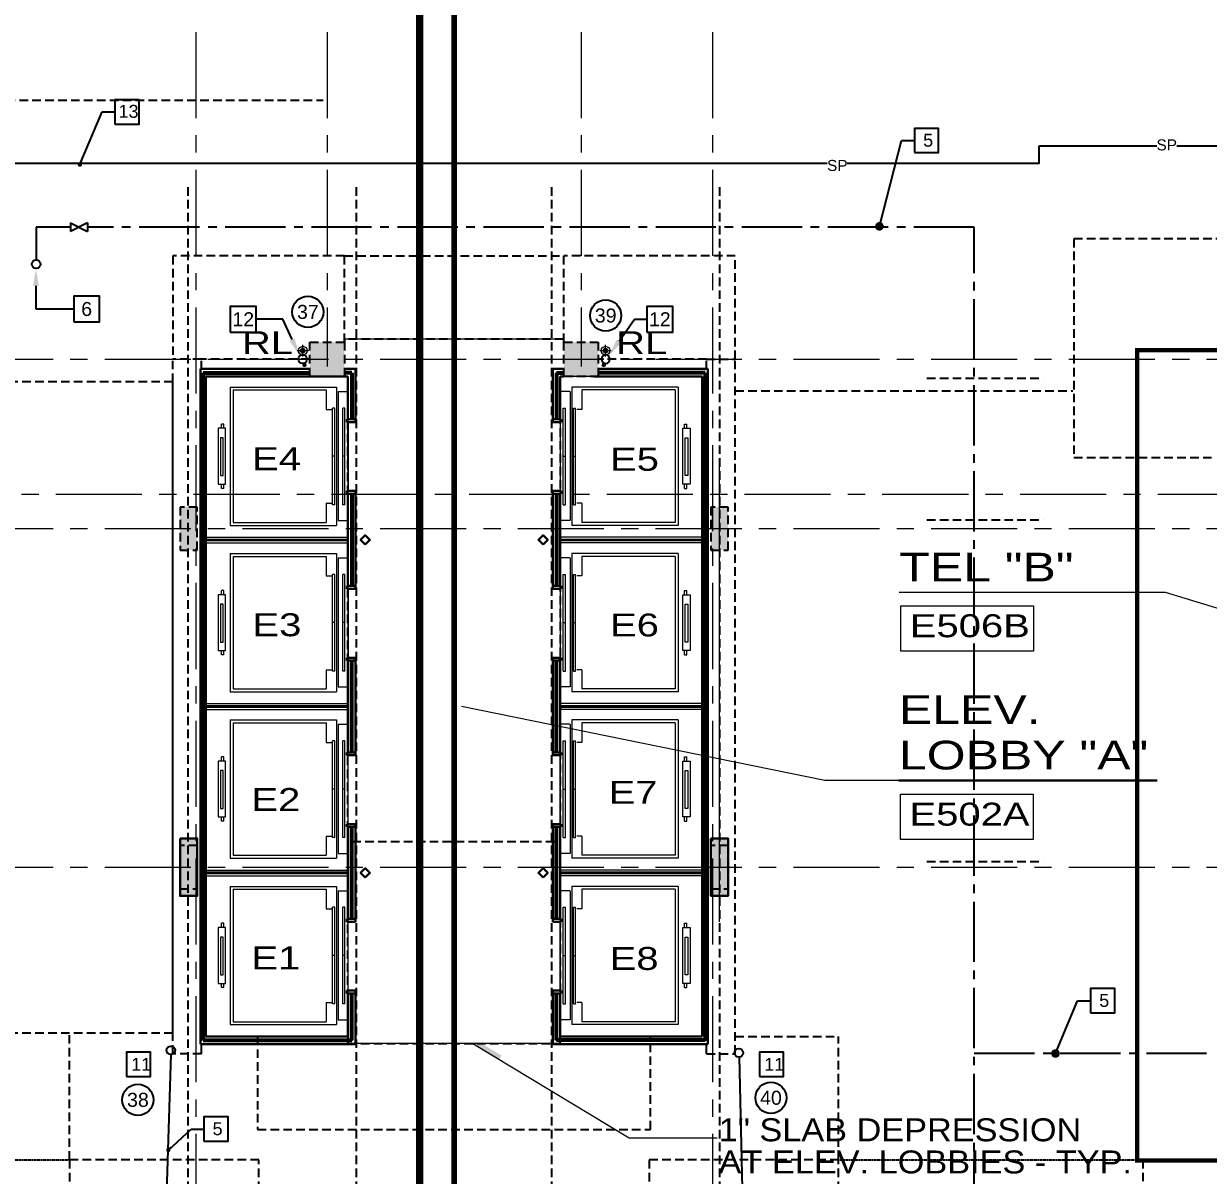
# Model space of a CAD drawing. Header units: inches. Extents: x -26500 to -19632, y -3347 to 2257.
# Drawn here: x -22981 to -22155, y 452 to 1255 of the extents above; entities that cross this region are included whole.
import ezdxf
from ezdxf import colors
from ezdxf.entities.mleader import LeaderData, LeaderLine
from ezdxf.enums import TextEntityAlignment as Align
from ezdxf.math import Vec2, Vec3

# ---------------------------------------------------------------- set-up
doc = ezdxf.new("R2010")
doc.units = ezdxf.units.IN
doc.header["$LTSCALE"] = 48
doc.header["$MEASUREMENT"] = 0
for name, pattern in [('A105$0$CENTER', [2, 1.25, -0.25, 0.25, -0.25]), ('DASHED2', [0.375, 0.25, -0.125]), ('DCW2', [1.25, 0.875, -0.125, 0.125, -0.125]), ('Matchline$0$DASHED', [0.75, 0.5, -0.25]), ('NB - 9th floor_plan$0$DOT2', [0.125, 0, -0.125]), ('NB - 9th floor_plan$0$HIDDEN2', [0.1875, 0.125, -0.0625]), ('NB - 9th floor_plan$0$PHANTOM2', [1.25, 0.625, -0.125, 0.125, -0.125, 0.125, -0.125])]:
    doc.linetypes.add(name, pattern=pattern)
for name, color, linetype in [('A-Detl-Iden', 5, 'Continuous'), ('A105$0$A-ANNO-IDEN', 8, 'Continuous'), ('A105$0$A-ANNO-NOTE', 8, 'Continuous'), ('A105$0$A-ANNO-PATT- 4-12', 8, 'Continuous'), ('A105$0$A-ANNO-PATT-1-12', 8, 'Continuous'), ('A105$0$A-ANNO-PATT-4-8', 8, 'Continuous'), ('A105$0$A-ANNO-TEXT', 8, 'Continuous'), ('A105$0$A-COLS FLR 4-12', 8, 'Continuous'), ('A105$0$A-COLS-COL4-8', 8, 'Continuous'), ('A105$0$A-DOOR-FRAM', 8, 'Continuous'), ('A105$0$A-ELEV-DDBT', 8, 'Continuous'), ('A105$0$A-FLOR-EVTR', 8, 'Continuous'), ('A105$0$A-FLOR-OPENING', 8, 'Continuous'), ('A105$0$A-FLOR-SLAB', 8, 'Continuous'), ('A105$0$A-FLOR-SLEEVE', 8, 'Continuous'), ('A105$0$A-GRID-GRDP0-15', 8, 'Continuous'), ('A105$0$A-ROOF-LEAD-3-12', 8, 'Continuous'), ('A105$0$A-SLAB-DEPRESSION', 8, 'Continuous'), ('A105$0$A-WALL-FULL-INTR', 8, 'Continuous'), ('A105$0$bc105-11 - A-WALL-FIRE', 8, 'Continuous'), ('A105$0$E-RISER-SLEEVE', 8, 'Continuous'), ('A105$0$Level 19', 8, 'Continuous'), ('A105$0$S-BEAM-ELEV', 8, 'Continuous'), ('ANNTEXT', 6, 'Continuous'), ('ETEXT', 6, 'Continuous'), ('F-Sprn-Pipe', 133, 'Continuous'), ('Matchline$0$Match Line', 5, 'Matchline$0$DASHED'), ('NB - 9th floor_plan$0$stcbeams', 1, 'NB - 9th floor_plan$0$HIDDEN2'), ('NB - 9th floor_plan$0$STCCOLS1', 1, 'NB - 9th floor_plan$0$HIDDEN2'), ('NB - 9th floor_plan$0$STCCOLS2', 1, 'NB - 9th floor_plan$0$HIDDEN2'), ('NB - 9th floor_plan$0$STDROPS', 1, 'NB - 9th floor_plan$0$HIDDEN2'), ('NB - 9th floor_plan$0$STMATCHLINE', 1, 'NB - 9th floor_plan$0$HIDDEN2'), ('NB - 9th floor_plan$0$STREINFB', 1, 'NB - 9th floor_plan$0$HIDDEN2'), ('NB - 9th floor_plan$0$STSBEAMS1', 1, 'NB - 9th floor_plan$0$HIDDEN2'), ('NB - 9th floor_plan$0$STSLABEDGE', 1, 'NB - 9th floor_plan$0$HIDDEN2'), ('NB - 9th floor_plan$0$stslabfold', 1, 'NB - 9th floor_plan$0$HIDDEN2'), ('P-Anno', 6, 'Continuous'), ('P-Anno-Symb @ 96', 6, 'Continuous'), ('P-Anno-Text', 6, 'Continuous'), ('P-Domw-Cpip', 132, 'DCW2'), ('P-Pipe-Ftng @ 96', 134, 'Continuous'), ('P-Strm-Pipe', 13, 'RAINL'), ('P-Text', 6, 'Continuous'), ('XREF', 7, 'Continuous')]:
    doc.layers.add(name, color=color, linetype=linetype)
doc.styles.add('A105$0$Arial', font='arial.ttf', dxfattribs={"height": 0.076839})
doc.styles.add('A105$0$style-Arial', font='arial.ttf')
doc.styles.add('ANNTEXT', font='romans.shx')
doc.styles.add('M08', font='arial.ttf', dxfattribs={"height": 7.68})
doc.styles.add('MAMEP ANNO', font='arial.ttf', dxfattribs={"height": 0.078125})
doc.styles.add('P-00-JAR', font='arial.ttf')
doc.styles.add('Simplex', font='simplex.shx')
doc.styles.get("Standard").update_dxf_attribs({"font": 'simplex.shx'})
doc.linetypes.add('RAINL', pattern='A,4,-0.25,["RL",Simplex,S=0.1,R=0,X=-0.1,Y=-0.05],-0.25,0.25', length=4.75)
doc.dimstyles.new('STANDARD$7', dxfattribs={"dimtxt": 0.18, "dimasz": 0.125, "dimexe": 0.18, "dimexo": 0.06, "dimgap": 0.09, "dimtad": 0, "dimtih": 1, "dimtoh": 1, "dimdec": 4, "dimzin": 0, "dimdsep": 46, "dimtxsty": 'Standard', "dimcen": 0.09, "dimadec": 0, "dimazin": 0, "dimtfac": 1, "dimtdec": 4, "dimtofl": 0, "dimtmove": 0, "dimatfit": 3, "dimfxl": 1, "dimtolj": 1, "dimtzin": 0, "dimarcsym": 0})

# ---------------------------------------------------------------- blocks, each defined once
blk = doc.blocks.new('Matchline')
at = {"layer": 'Matchline$0$Match Line', "color": 5, "lineweight": 0, "transparency": 33554687, "const_width": 4}
blk.add_lwpolyline([(-22681.02, 2080.37), (-22681.02, -161.85)], dxfattribs=at)
blk = doc.blocks.new('NB - 9th floor_plan')
at = {"layer": 'NB - 9th floor_plan$0$stcbeams', "transparency": 33554687}
for p, q in [((-22877.02, 537.17), (-22877.02, 1021.16)), ((-22857.02, 1021.16), (-22877.02, 1021.16)), ((-22857.02, 537.17), (-22857.02, 1021.16)), ((-22781.52, 1021.16, 0), (-22857.02, 1021.16, 0)), ((-22505.03, 1021.16, 0), (-22580.52, 1021.16, 0)), ((-22505.03, 537.16, 0), (-22505.03, 1021.16, 0)), ((-22505.02, 1021.16), (-22485.03, 1021.16)), ((-22485.03, 537.16, 0), (-22485.03, 1021.16, 0)), ((-22857.02, 537.17), (-22877.02, 537.17)), ((-22505.02, 537.16), (-22485.03, 537.16))]:
    blk.add_line(p, q, dxfattribs=at)
at = {"layer": 'NB - 9th floor_plan$0$STCCOLS1', "transparency": 33554687, "elevation": 0}
for points in [[(-22781.52, 1033.16), (-22757.52, 1033.16), (-22757.52, 1009.16), (-22781.52, 1009.16)], [(-22604.52, 1033.16), (-22580.52, 1033.16), (-22580.52, 1009.16), (-22604.52, 1009.16)]]:
    blk.add_lwpolyline(points, close=True, dxfattribs=at)
at = {"layer": 'NB - 9th floor_plan$0$STCCOLS1', "transparency": 33554687}
for points in [[(-22872.02, 888.16), (-22860.02, 888.16), (-22860.02, 918.16), (-22872.02, 918.16)], [(-22502.02, 888.16), (-22490.02, 888.16), (-22490.02, 918.16), (-22502.02, 918.16)], [(-22872.02, 652.15), (-22860.02, 652.15), (-22860.02, 682.15), (-22872.02, 682.15)], [(-22502.02, 652.15), (-22490.02, 652.15), (-22490.02, 682.15), (-22502.02, 682.15)]]:
    blk.add_lwpolyline(points, close=True, dxfattribs=at)
at = {"layer": 'NB - 9th floor_plan$0$STCCOLS2', "transparency": 33554687}
for points in [[(-22872.02, 647.15), (-22860.02, 647.15), (-22860.02, 687.15), (-22872.02, 687.15)], [(-22502.02, 647.15), (-22490.02, 647.15), (-22490.02, 687.15), (-22502.02, 687.15)]]:
    blk.add_lwpolyline(points, close=True, dxfattribs=at)
at = {"layer": 'NB - 9th floor_plan$0$STDROPS', "transparency": 33554687}
for p, q in [((-22757.53, 1033.15), (-22757.53, 1093.15)), ((-22757.53, 1093.15), (-22604.52, 1093.15)), ((-22604.52, 1033.15), (-22604.52, 1093.15)), ((-22485.03, 999.21), (-22249.77, 999.21)), ((-22949.02, 463.16, 0), (-22949.02, 551.77, 0)), ((-22485.03, 549.16), (-22413.02, 549.16)), ((-22413.02, 463.16), (-22413.02, 549.16))]:
    blk.add_line(p, q, dxfattribs=at)
at = {"layer": 'NB - 9th floor_plan$0$STDROPS', "linetype": 'NB - 9th floor_plan$0$DOT2', "ltscale": 0.2, "transparency": 33554687}
for p, q in [((-23161.02, 463.16), (-22949.02, 463.16, 0)), ((-22413.02, 463.21), (-22201.02, 463.21))]:
    blk.add_line(p, q, dxfattribs=at)
at = {"layer": 'NB - 9th floor_plan$0$STDROPS', "transparency": 33554687, "elevation": 0}
blk.add_lwpolyline([(-21964.01, 967.22), (-21964.01, 1105.15), (-22249.02, 1105.15), (-22249.02, 952.77), (-22151.02, 952.77)], dxfattribs=at)
at = {"layer": 'NB - 9th floor_plan$0$STDROPS', "transparency": 33554687}
for points in [[(-22757.53, 1093.15), (-22877.02, 1093.15), (-22877.02, 1021.16)], [(-22485.03, 1021.16), (-22485.03, 1093.15), (-22604.52, 1093.15)], [(-22151.01, 463.21), (-22201.02, 463.21), (-22201.02, 271.21), (-21964.64, 271.21), (-21964.64, 463.21), (-22131.02, 463.21)]]:
    blk.add_lwpolyline(points, dxfattribs=at)
at = {"layer": 'NB - 9th floor_plan$0$STDROPS', "transparency": 33554687, "elevation": 0}
for points in [[(-22949.02, 271.16), (-22817.02, 271.16), (-22817.02, 463.16), (-22949.02, 463.16)], [(-22545.02, 271.16), (-22413.02, 271.16), (-22413.02, 463.16), (-22545.02, 463.16)]]:
    blk.add_lwpolyline(points, close=True, dxfattribs=at)
at = {"layer": 'NB - 9th floor_plan$0$STMATCHLINE', "linetype": 'NB - 9th floor_plan$0$PHANTOM2', "transparency": 33554687, "const_width": 5}
blk.add_lwpolyline([(-22705.02, -462.86), (-22705.02, 1870.29)], dxfattribs=at)
at = {"layer": 'NB - 9th floor_plan$0$STREINFB', "transparency": 33554687}
for p, q in [((-22351.52, 1008.03), (-22270.47, 1008.03)), ((-22351.52, 909.23), (-22270.47, 909.23)), ((-22351.52, 671.16), (-22270.47, 671.16))]:
    blk.add_line(p, q, dxfattribs=at)
at = {"layer": 'NB - 9th floor_plan$0$STREINFB', "transparency": 33554687, "elevation": 0}
blk.add_lwpolyline([(-23029.02, 1201.71), (-22772.3, 1201.71)], dxfattribs=at)
at = {"layer": 'NB - 9th floor_plan$0$STREINFB', "transparency": 33554687}
for points in [[(-22866.3, 352.16), (-22866.3, 1141.09)], [(-22749.11, 352.16), (-22749.11, 1141.09)], [(-22612.94, 352.16), (-22612.94, 1141.09)], [(-22495.74, 352.16), (-22495.74, 1141.09)], [(-22752.04, 685.11), (-22610.03, 685.11)]]:
    blk.add_lwpolyline(points, dxfattribs=at)
at = {"layer": 'NB - 9th floor_plan$0$STSBEAMS1', "linetype": 'Continuous', "ltscale": 0.4, "transparency": 33554687, "const_width": 2, "elevation": 0}
for points in [[(-22854.03, 895.16), (-22755.03, 895.16)], [(-22607.02, 895.17), (-22508.03, 895.16)], [(-22854.03, 779.16), (-22755.03, 779.15)], [(-22607.02, 779.16), (-22508.03, 779.16)], [(-22854.03, 663.15), (-22755.03, 663.15)], [(-22607.02, 663.16), (-22508.03, 663.15)]]:
    blk.add_lwpolyline(points, dxfattribs=at)
at = {"layer": 'NB - 9th floor_plan$0$STSLABEDGE', "transparency": 33554687}
for points in [[(-22604.52, 1033.16), (-22604.52, 1035.15), (-22757.52, 1035.15), (-22757.52, 1033.16)], [(-22755.03, 549.16), (-22755.03, 544.29), (-22607.02, 544.29), (-22607.02, 549.16)]]:
    blk.add_lwpolyline(points, dxfattribs=at)
at = {"layer": 'NB - 9th floor_plan$0$STSLABEDGE', "transparency": 33554687, "elevation": 0}
blk.add_lwpolyline([(-22755.03, 1009.16), (-22854.03, 1009.16), (-22854.03, 549.16), (-22755.04, 549.16)], close=True, dxfattribs=at)
at = {"layer": 'NB - 9th floor_plan$0$STSLABEDGE', "transparency": 33554687}
for points in [[(-22508.03, 1009.16), (-22607.02, 1009.16), (-22607.02, 549.16), (-22508.03, 549.16)], [(-22877.02, 1005.38), (-23207.02, 1005.38), (-23207.02, 551.77), (-22877.02, 551.77)]]:
    blk.add_lwpolyline(points, close=True, dxfattribs=at)
at = {"layer": 'NB - 9th floor_plan$0$stslabfold', "linetype": 'NB - 9th floor_plan$0$HIDDEN2', "transparency": 33554687}
blk.add_lwpolyline([(-22818.04, 549.16), (-22818.04, 484.29), (-22544.03, 484.29), (-22544.03, 549.16)], dxfattribs=at)
blk = doc.blocks.new('VAL-PLBG-PipeUp-Anno')
at = {"color": 0, "linetype": 'ByBlock'}
blk.add_circle((-0.031, 0), 0.0312, dxfattribs=at)
blk = doc.blocks.new('VAL-PLBG-ShutOff-Anno')
at = {"color": 0, "linetype": 'ByBlock'}
for p, q in [((0, 0.03125), (0, -0.03125)), ((0, 0.03125), (0.125, -0.03125)), ((0.125, 0.03125), (0, -0.03125)), ((0.125, 0.03125), (0.125, -0.03125))]:
    blk.add_line(p, q, dxfattribs=at)
blk = doc.blocks.new('ZA_SQR')
blk.add_lwpolyline([(-0.703125, -0.703125), (0.703125, -0.703125), (0.703125, 0.703125), (-0.703125, 0.703125)], close=True)
at = {"layer": 'ANNTEXT', "style": 'ANNTEXT'}
blk.add_attdef('SQRID', text='', height=0.75, dxfattribs=at).set_placement((0, 0), align=Align.MIDDLE)
at = {"layer": 'ANNTEXT', "style": 'ANNTEXT', "flags": 1}
blk.add_attdef('SQRDESCRIPTION', text='', height=0.75, dxfattribs=at).set_placement((0, -2.125), align=Align.MIDDLE)
blk = doc.blocks.new('Key Note')
at = {"color": 0, "linetype": 'Continuous', "transparency": 16777216}
blk.add_lwpolyline([(-0.09375, -0.09375), (0.09375, -0.09375), (0.09375, 0.09375), (-0.09375, 0.09375)], close=True, dxfattribs=at)
at = {"color": 0, "linetype": 'ByBlock', "transparency": 16777216, "style": 'MAMEP ANNO'}
blk.add_attdef('ID', text='', height=0.10156, dxfattribs=at).set_placement((0, 0), align=Align.MIDDLE_CENTER)
blk = doc.blocks.new('A105$0$400#_cab')
at = {"layer": 'A105$0$A-FLOR-EVTR', "linetype": 'Continuous', "lineweight": 0}
for p, q in [((-82.11, 48.31), (-82.11, -48.07)), ((-82.11, 48.31), (-8.11, 48.31)), ((-80.11, 46.31), (-15.11, 46.31)), ((-80.11, 46.31), (-80.11, -46.07)), ((-15.11, 46.31), (-15.11, 32.67)), ((-8.11, 48.31), (-8.11, -48.07)), ((-6.86, 45.28), (-6.86, -44.73)), ((-6.8, 45.28), (-0.01, 45.28)), ((-10.7, -33.69), (-10.7, 33.69)), ((-9.2, 33.69), (-10.7, 33.69)), ((-9.2, -33.69), (-9.2, 33.69)), ((-3.64, -33.69), (-3.64, 33.69)), ((-2.14, 33.69), (-3.64, 33.69)), ((-2.14, -33.69), (-2.14, 33.69)), ((-15.11, 32.67), (-11.51, 32.67)), ((-85.46, 19.58), (-90.5, 19.58)), ((-90.5, 19.58), (-90.5, -19.34)), ((-86.51, 22.53), (-88.19, 22.53)), ((-88.19, 19.58), (-88.19, 22.53)), ((-86.51, 22.53), (-87.65, 22.53)), ((-86.51, 19.58), (-86.51, 22.53)), ((-85.46, -19.34), (-85.46, 19.58)), ((-87.06, 12.98), (-88.9, 12.98)), ((-88.9, 12.98), (-88.9, -13.42)), ((-87.06, -13.42), (-87.06, 12.98)), ((-9.2, 0.12), (-10.7, 0.12)), ((-2.14, 0.12), (-3.64, 0.12)), ((-88.9, -13.42), (-87.06, -13.42)), ((-90.5, -19.34), (-85.46, -19.34)), ((-88.19, -22.3), (-88.19, -19.34)), ((-86.51, -22.3), (-88.19, -22.3)), ((-86.51, -22.3), (-87.65, -22.3)), ((-86.51, -22.3), (-86.51, -19.34)), ((-15.11, -32.7), (-11.51, -32.7)), ((-15.11, -32.7), (-15.11, -46.07)), ((-9.2, -33.69), (-10.7, -33.69)), ((-2.14, -33.69), (-3.64, -33.69)), ((-82.11, -48.07), (-8.11, -48.07)), ((-80.11, -46.07), (-15.11, -46.07)), ((-6.8, -44.73), (-0.04, -44.73))]:
    blk.add_line(p, q, dxfattribs=at)
blk = doc.blocks.new('A105$0$400#_cab_1')
at = {"layer": 'A105$0$A-FLOR-EVTR', "linetype": 'Continuous', "lineweight": 0}
for p, q in [((6.8, 45.28), (0.01, 45.28)), ((6.86, 45.28), (6.86, -44.73)), ((8.11, 48.31), (8.11, -48.07)), ((82.11, 48.31), (8.11, 48.31)), ((80.11, 46.31), (15.11, 46.31)), ((15.11, 46.31), (15.11, 32.67)), ((80.11, 46.31), (80.11, -46.07)), ((82.11, 48.31), (82.11, -48.07)), ((2.14, -33.69), (2.14, 33.69)), ((2.14, 33.69), (3.64, 33.69)), ((3.64, -33.69), (3.64, 33.69)), ((9.2, -33.69), (9.2, 33.69)), ((9.2, 33.69), (10.7, 33.69)), ((10.7, -33.69), (10.7, 33.69)), ((15.11, 32.67), (11.51, 32.67)), ((85.46, 19.58), (90.5, 19.58)), ((85.46, -19.34), (85.46, 19.58)), ((86.51, 19.58), (86.51, 22.53)), ((86.51, 22.53), (88.19, 22.53)), ((86.51, 22.53), (87.65, 22.53)), ((88.19, 19.58), (88.19, 22.53)), ((90.5, 19.58), (90.5, -19.34)), ((87.06, 12.98), (88.9, 12.98)), ((87.06, -13.42), (87.06, 12.98)), ((88.9, 12.98), (88.9, -13.42)), ((2.14, 0.12), (3.64, 0.12)), ((9.2, 0.12), (10.7, 0.12)), ((88.9, -13.42), (87.06, -13.42)), ((90.5, -19.34), (85.46, -19.34)), ((86.51, -22.3), (86.51, -19.34)), ((86.51, -22.3), (88.19, -22.3)), ((86.51, -22.3), (87.65, -22.3)), ((88.19, -22.3), (88.19, -19.34)), ((15.11, -32.7), (11.51, -32.7)), ((15.11, -32.7), (15.11, -46.07)), ((2.14, -33.69), (3.64, -33.69)), ((9.2, -33.69), (10.7, -33.69)), ((6.8, -44.73), (0.04, -44.73)), ((82.11, -48.07), (8.11, -48.07)), ((80.11, -46.07), (15.11, -46.07))]:
    blk.add_line(p, q, dxfattribs=at)
blk = doc.blocks.new('*D772', base_point=(0, 0))
at = {"layer": 'A105$0$A-FLOR-SLEEVE', "linetype": 'Continuous', "lineweight": 0}
for p, q in [((-4, 0), (4, 0)), ((0, -4), (0, 4))]:
    blk.add_line(p, q, dxfattribs=at)
blk = doc.blocks.new('*U771')
at = {"layer": 'A105$0$A-FLOR-SLEEVE', "linetype": 'Continuous', "lineweight": 13}
blk.add_circle((0, 0), 3, dxfattribs=at)
at = {"layer": 'A105$0$A-FLOR-SLEEVE', "linetype": 'Continuous', "lineweight": 0}
blk.add_blockref('*D772', (0, 0), dxfattribs=at)
blk = doc.blocks.new('*D777', base_point=(0, 0))
at = {"linetype": 'Continuous', "lineweight": 0}
for p, q in [((-1.19, 0), (1.19, 0)), ((0, -1.19), (0, 1.19))]:
    blk.add_line(p, q, dxfattribs=at)
blk = doc.blocks.new('*U776')
at = {"layer": 'A105$0$E-RISER-SLEEVE', "linetype": 'Continuous', "lineweight": 13}
blk.add_circle((0, 0), 1, dxfattribs=at)
at = {"linetype": 'Continuous', "lineweight": 0}
blk.add_blockref('*D777', (0, 0), dxfattribs=at)
blk = doc.blocks.new('A105')
at = {"layer": 'A105$0$A-ROOF-LEAD-3-12', "lineweight": 13, "transparency": 33554687}
h = blk.add_hatch(color=256, dxfattribs=at)
edge = h.paths.add_edge_path()
edge.add_arc((-22786.5278, 1027.1697), 2, 0, 360)
at = {"layer": 'A105$0$A-ROOF-LEAD-3-12', "lineweight": 13, "transparency": 33554687, "extrusion": (0, 0, -1)}
h = blk.add_hatch(color=256, dxfattribs=at)
edge = h.paths.add_edge_path()
edge.add_arc((22575.5194, 1027.1697), 2, 0, 360)
at = {"layer": 'A105$0$A-ANNO-IDEN', "lineweight": 13, "transparency": 33554687}
blk.add_line((-22370.7776, 858.8241, 0.2066), (-22225.236, 858.8241, 0.2066), dxfattribs=at)
at = {"layer": 'A105$0$A-ANNO-IDEN', "lineweight": 30, "transparency": 33554687}
blk.add_line((-22370.9921, 727.5047, 0.2066), (-22191.0438, 727.5047, 0.2066), dxfattribs=at)
at = {"layer": 'A105$0$A-ANNO-IDEN', "lineweight": 0, "transparency": 33554687, "elevation": 0.2066, "flags": 128}
for points in [[(-22242.88, 858.8241), (-22185.3571, 858.8241), (-21966.0946, 791.8486)], [(-22370.9921, 727.5047), (-22422.6524, 727.5047), (-22675.9494, 779.1935)]]:
    blk.add_lwpolyline(points, dxfattribs=at)
at = {"layer": 'A105$0$A-ANNO-IDEN', "lineweight": 13, "transparency": 33554687}
for points in [[(-22369.5778, 849.3074, 0.2066), (-22277.1398, 849.3074, 0.2066), (-22277.1398, 817.7779, 0.2066), (-22369.5778, 817.7779, 0.2066)], [(-22369.7923, 717.988, 0.2066), (-22277.3543, 717.988, 0.2066), (-22277.3543, 686.4585, 0.2066), (-22369.7923, 686.4585, 0.2066)]]:
    blk.add_3dface(points, dxfattribs=at)
at = {"layer": 'A105$0$A-ANNO-PATT- 4-12', "lineweight": 30, "transparency": 33554687, "extrusion": (0, 0, -1)}
blk.add_solid([(22872.0236, 918.1574), (22860.0236, 918.1574), (22872.0236, 888.1574), (22860.0236, 888.1574)], dxfattribs=at)
at = {"layer": 'A105$0$A-ANNO-PATT- 4-12', "lineweight": 30, "transparency": 33554687}
blk.add_solid([(-22490.0241, 918.1574), (-22502.0241, 918.1574), (-22490.0241, 888.1574), (-22502.0241, 888.1574)], dxfattribs=at)
at = {"layer": 'A105$0$A-ANNO-PATT-1-12', "lineweight": 30, "transparency": 33554687}
for points in [[(-22757.5235, 1009.1645, 0), (-22757.5235, 1033.1645, 0), (-22781.5235, 1009.1645, 0), (-22781.5235, 1033.1645, 0)], [(-22580.5238, 1009.1645), (-22580.5238, 1033.1645), (-22604.5238, 1009.1645), (-22604.5238, 1033.1645)]]:
    blk.add_solid(points, dxfattribs=at)
at = {"layer": 'A105$0$A-ANNO-PATT-4-8', "lineweight": 30, "transparency": 33554687, "extrusion": (0, 0, -1)}
blk.add_solid([(22872.0236, 687.1544), (22860.0236, 687.1544), (22872.0236, 647.1544), (22860.0236, 647.1544)], dxfattribs=at)
at = {"layer": 'A105$0$A-ANNO-PATT-4-8', "lineweight": 30, "transparency": 33554687}
blk.add_solid([(-22502.0241, 687.1574), (-22490.0241, 687.1574), (-22502.0241, 647.1574), (-22490.0241, 647.1574)], dxfattribs=at)
at = {"layer": 'A105$0$A-ANNO-TEXT', "lineweight": 0, "transparency": 33554687, "flags": 128}
blk.add_lwpolyline([(-22497.7666, 478.3377), (-22559.0455, 478.3377), (-22667.9858, 544.0584)], dxfattribs=at)
at = {"layer": 'A105$0$A-ANNO-TEXT', "lineweight": 0, "transparency": 33554687, "extrusion": (0, 0, -1)}
blk.add_solid([(22667.9858, 544.0584), (22649.6833, 533.017), (22663.1344, 544.9857), (22647.9787, 535.8427)], dxfattribs=at)
at = {"layer": 'A105$0$A-COLS FLR 4-12', "lineweight": 0, "transparency": 33554687}
blk.add_line((-22496.0241, 629.1593), (-22496.0241, 949.6689), dxfattribs=at)
at = {"layer": 'A105$0$A-COLS-COL4-8', "lineweight": 30, "transparency": 33554687}
for points in [[(-22872.0236, 687.1544), (-22860.0236, 687.1544), (-22860.0236, 647.1544), (-22872.0236, 647.1544)], [(-22502.0241, 687.1574), (-22490.0241, 687.1574), (-22490.0241, 647.1574), (-22502.0241, 647.1574)]]:
    blk.add_3dface(points, dxfattribs=at)
at = {"layer": 'A105$0$A-DOOR-FRAM', "lineweight": 30, "transparency": 33554687}
for p, q in [((-22755.7558, 979.3481), (-22755.7558, 977.3479)), ((-22749.76, 979.348), (-22755.7558, 979.3481)), ((-22755.7558, 977.3479), (-22749.76, 977.3479)), ((-22749.76, 977.3479), (-22749.76, 979.3481)), ((-22612.2994, 979.3478), (-22606.2911, 979.3481)), ((-22612.2994, 977.3477), (-22612.2994, 979.3478)), ((-22606.2911, 977.3479), (-22612.2994, 977.3477)), ((-22606.2911, 979.3481), (-22606.2911, 977.3479)), ((-22749.7583, 929.348), (-22755.7549, 929.3479)), ((-22755.7549, 929.3479), (-22755.7549, 927.3479)), ((-22755.7549, 927.3479), (-22749.7583, 927.3479)), ((-22749.7583, 927.3479), (-22749.7583, 929.348)), ((-22612.2951, 927.3479), (-22612.2951, 929.348)), ((-22612.2951, 929.348), (-22606.2921, 929.3479)), ((-22606.2921, 927.3479), (-22612.2951, 927.3479)), ((-22606.2921, 929.3479), (-22606.2921, 927.3479)), ((-22755.7558, 863.1618), (-22755.7558, 861.1617)), ((-22749.7574, 863.1618), (-22755.7558, 863.1618)), ((-22755.7558, 861.1617), (-22749.7574, 861.1617)), ((-22749.7574, 861.1617), (-22749.7574, 863.1618)), ((-22612.2942, 861.1617), (-22612.2942, 863.1618)), ((-22612.2942, 863.1618), (-22606.2911, 863.1618)), ((-22606.2911, 861.1617), (-22612.2942, 861.1617)), ((-22606.2911, 863.1618), (-22606.2911, 861.1617)), ((-22755.7545, 813.1617), (-22755.7545, 811.1616)), ((-22749.7582, 813.1617), (-22755.7545, 813.1617)), ((-22755.7545, 811.1616), (-22749.7582, 811.1616)), ((-22749.7582, 811.1616), (-22749.7582, 813.1617)), ((-22612.2934, 811.1616), (-22612.2934, 813.1617)), ((-22612.2934, 813.1617), (-22606.2925, 813.1617)), ((-22606.2925, 811.1616), (-22612.2934, 811.1616)), ((-22606.2925, 813.1617), (-22606.2925, 811.1616)), ((-22755.7559, 747.1573), (-22749.7599, 747.1574)), ((-22755.7559, 745.1572), (-22755.7559, 747.1573)), ((-22749.7599, 745.1573), (-22755.7559, 745.1572)), ((-22749.7599, 747.1574), (-22749.7599, 745.1573)), ((-22606.2911, 747.1573), (-22612.2936, 747.1574)), ((-22612.2936, 747.1574), (-22612.2936, 745.1573)), ((-22612.2936, 745.1573), (-22606.2911, 745.1572)), ((-22606.2911, 745.1572), (-22606.2911, 747.1573)), ((-22755.7545, 697.1572), (-22749.7613, 697.1573)), ((-22755.7545, 695.1571), (-22755.7545, 697.1572)), ((-22749.7613, 695.1572), (-22755.7545, 695.1571)), ((-22749.7613, 697.1573), (-22749.7613, 695.1572)), ((-22606.2925, 697.1572), (-22612.2922, 697.1573)), ((-22612.2922, 697.1573), (-22612.2922, 695.1572)), ((-22612.2922, 695.1572), (-22606.2925, 695.1571)), ((-22606.2925, 695.1571), (-22606.2925, 697.1572)), ((-22755.7559, 629.1593), (-22755.7559, 631.1594)), ((-22755.7559, 631.1594), (-22749.7531, 631.1594)), ((-22749.7531, 629.1593), (-22755.7559, 629.1593)), ((-22749.7531, 631.1594), (-22749.7531, 629.1593)), ((-22606.2911, 631.1594), (-22612.2923, 631.1594)), ((-22612.2923, 631.1594), (-22612.2923, 629.1593)), ((-22612.2923, 629.1593), (-22606.2911, 629.1593)), ((-22606.2911, 629.1593), (-22606.2911, 631.1594)), ((-22755.7545, 579.1592), (-22755.7545, 581.1593)), ((-22755.7545, 581.1593), (-22749.7542, 581.1593)), ((-22749.7542, 579.1592), (-22755.7545, 579.1592)), ((-22749.7542, 581.1593), (-22749.7542, 579.1592)), ((-22606.2925, 581.1593), (-22612.2912, 581.1593)), ((-22612.2912, 581.1593), (-22612.2912, 579.1592)), ((-22612.2912, 579.1592), (-22606.2925, 579.1592)), ((-22606.2925, 579.1592), (-22606.2925, 581.1593))]:
    blk.add_line(p, q, dxfattribs=at)
at = {"layer": 'A105$0$A-ELEV-DDBT', "lineweight": 30, "transparency": 33554687}
for points in [[(-22743.01, 892.0047), (-22746.26, 895.2547), (-22743.01, 898.5047), (-22739.76, 895.2547)], [(-22619.0435, 892.0047), (-22622.2935, 895.2547), (-22619.0435, 898.5047), (-22615.7935, 895.2547)], [(-22743.0034, 659.9081), (-22746.2534, 663.1581), (-22743.0034, 666.4081), (-22739.7534, 663.1581)], [(-22619.0344, 659.9082), (-22622.2844, 663.1582), (-22619.0344, 666.4082), (-22615.7844, 663.1582)]]:
    blk.add_3dface(points, dxfattribs=at)
at = {"layer": 'A105$0$A-FLOR-OPENING', "lineweight": 0, "transparency": 33554687}
for points in [[(-22854.0323, 1009.1646), (-22755.0473, 1009.1646), (-22755.0473, 549.1634), (-22854.0323, 549.1634)], [(-22508.0235, 1009.1644), (-22607.0218, 1009.1644), (-22607.0218, 549.163), (-22508.0235, 549.163)]]:
    blk.add_3dface(points, dxfattribs=at)
at = {"layer": 'A105$0$A-FLOR-SLAB', "lineweight": 0, "transparency": 33554687}
for p, q in [((-22755.0297, 1009.1645), (-22757.5235, 1009.1645)), ((-22755.0297, 943.6233), (-22755.0297, 1009.1645))]:
    blk.add_line(p, q, dxfattribs=at)
at = {"layer": 'A105$0$A-GRID-GRDP0-15', "linetype": 'A105$0$CENTER', "lineweight": 0, "transparency": 33554687}
for p, q in [((-22861.0236, 2113.2362), (-22861.0236, -797.9051)), ((-22769.5278, 2113.2362), (-22769.5278, 1016.1072)), ((-22592.5194, 2113.2362), (-22592.5194, 1016.1072)), ((-22501.0236, 2113.2362), (-22501.0236, -676.9042)), ((-23884.5631, 1021.1697), (-20452.7577, 1021.1697)), ((-24110.5721, 927.1574), (-20437.5384, 927.1574)), ((-23884.5631, 903.1574), (-20364.9322, 903.1574)), ((-23884.5631, 667.1574), (-20368.7317, 667.1574))]:
    blk.add_line(p, q, dxfattribs=at)
at = {"layer": 'A105$0$A-SLAB-DEPRESSION', "lineweight": 0, "transparency": 33554687}
for p, q in [((-22604.5238, 1035.1489), (-22757.5235, 1035.1489)), ((-22757.5235, 1033.1489), (-22757.5235, 1035.1489)), ((-22604.5238, 1033.1489), (-22604.5238, 1035.1489)), ((-22755.0392, 549.1632), (-22755.0392, 544.2882)), ((-22607.0218, 549.163), (-22607.0218, 544.2882)), ((-22607.0218, 544.2882), (-22755.0392, 544.2882))]:
    blk.add_line(p, q, dxfattribs=at)
at = {"layer": 'A105$0$A-WALL-FULL-INTR', "lineweight": 30, "transparency": 33554687}
for p, q in [((-22857.7818, 1014.4353), (-22781.5235, 1014.4354)), ((-22857.7818, 1014.4353), (-22857.7794, 543.9097)), ((-22854.031, 1009.1644), (-22854.0303, 549.1634)), ((-22854.0242, 1009.1644), (-22781.5232, 1009.1645)), ((-22826.9812, 1009.1644), (-22755.0297, 1009.1645)), ((-22757.5235, 1014.4342), (-22749.7581, 1014.4337)), ((-22755.0297, 1009.1645), (-22755.0291, 979.3447)), ((-22749.7581, 1014.4337), (-22749.76, 979.348)), ((-22604.5238, 1014.4342), (-22612.3013, 1014.4337)), ((-22612.3013, 1014.4337), (-22612.2994, 979.3478)), ((-22607.0297, 1009.1645), (-22607.0291, 979.3481)), ((-22604.5238, 1009.1645), (-22607.0297, 1009.1645)), ((-22508.0254, 1009.1644), (-22583.5238, 1009.1645)), ((-22504.2673, 1014.4353), (-22580.5238, 1014.4354)), ((-22508.0235, 1009.1644), (-22508.0242, 549.1631)), ((-22504.2673, 1014.4353), (-22504.2697, 543.8923)), ((-22755.0231, 927.3478), (-22755.024, 863.1618)), ((-22749.7583, 927.3479), (-22749.7592, 863.1618)), ((-22612.2951, 927.3479), (-22612.2942, 863.1618)), ((-22607.0239, 927.3478), (-22607.0229, 863.1618)), ((-22755.0241, 747.1573), (-22755.0224, 811.1616)), ((-22749.7599, 747.1574), (-22749.7582, 811.1616)), ((-22612.2936, 747.1574), (-22612.2953, 811.1616)), ((-22607.0229, 747.1573), (-22607.0246, 813.1617)), ((-22755.0241, 631.1594), (-22755.0227, 695.1571)), ((-22749.7531, 631.1594), (-22749.7517, 695.1572)), ((-22612.2923, 631.1594), (-22612.2937, 695.1572)), ((-22607.0229, 631.1594), (-22607.0243, 695.1571)), ((-22755.0392, 549.1632), (-22755.0396, 579.1592)), ((-22749.752, 543.9096), (-22749.7524, 579.1592)), ((-22612.2926, 543.8921), (-22612.2931, 579.1591)), ((-22607.0218, 549.163), (-22607.0222, 579.1592)), ((-22854.0323, 549.1634), (-22755.0391, 549.1632)), ((-22508.0261, 549.1631), (-22607.0218, 549.163)), ((-22857.7794, 543.9097), (-22749.752, 543.9096)), ((-22504.2697, 543.8923), (-22612.2926, 543.8921))]:
    blk.add_line(p, q, dxfattribs=at)
at = {"layer": 'A105$0$bc105-11 - A-WALL-FIRE', "lineweight": 53, "transparency": 33554687}
for p, q in [((-22855.9124, 1011.8103), (-22781.5235, 1011.8104)), ((-22855.9124, 1011.8103), (-22855.9124, 546.5384)), ((-22752.3833, 1011.8105), (-22757.5235, 1011.8105)), ((-22752.3833, 1011.8105), (-22752.385, 979.3482)), ((-22609.6762, 1011.6937), (-22604.5238, 1011.6937)), ((-22609.6762, 1011.6937), (-22609.6744, 979.348)), ((-22506.0553, 1011.8103), (-22580.5238, 1011.8104)), ((-22506.0553, 1011.8103), (-22506.0553, 546.5173)), ((-22752.3833, 927.3479), (-22752.3842, 863.1619)), ((-22609.6701, 927.3479), (-22609.6692, 863.1619)), ((-22752.3849, 747.1574), (-22752.3832, 811.1617)), ((-22609.6686, 747.1574), (-22609.6703, 811.1617)), ((-22752.3781, 631.1595), (-22752.3767, 695.1572)), ((-22609.6673, 631.1595), (-22609.6687, 695.1572)), ((-22752.377, 546.5382), (-22752.3774, 579.1592)), ((-22609.6677, 546.5171), (-22609.6681, 579.1592)), ((-22855.9124, 546.5384), (-22752.377, 546.5382)), ((-22506.0553, 546.5173), (-22609.6677, 546.5171))]:
    blk.add_line(p, q, dxfattribs=at)
at = {"layer": 'A105$0$Level 19', "lineweight": 0, "transparency": 33554687}
for p, q in [((-22754.9786, 977.3479), (-22754.9777, 929.3479)), ((-22607.0683, 977.3479), (-22607.0693, 929.3479)), ((-22754.9786, 861.1617), (-22754.9773, 813.1617)), ((-22607.0683, 861.1617), (-22607.0696, 813.1617)), ((-22754.9773, 697.1572), (-22754.9787, 745.1572)), ((-22607.0697, 697.1572), (-22607.0683, 745.1572)), ((-22754.9773, 581.1593), (-22754.9787, 629.1593)), ((-22607.0697, 581.1593), (-22607.0683, 629.1593))]:
    blk.add_line(p, q, dxfattribs=at)
at = {"layer": 'A105$0$S-BEAM-ELEV', "lineweight": 13, "transparency": 33554687}
for p, q in [((-22854.1192, 897.1644), (-22754.9989, 897.1645)), ((-22854.1192, 893.1644), (-22754.9989, 893.1645)), ((-22507.9278, 897.1644), (-22607.0481, 897.1645)), ((-22507.9278, 893.1644), (-22607.0481, 893.1645)), ((-22854.119, 781.159), (-22754.9989, 781.1589)), ((-22854.119, 777.159), (-22754.9988, 777.1589)), ((-22507.928, 777.159), (-22607.0482, 777.1589)), ((-22507.9279, 781.159), (-22607.048, 781.1589)), ((-22854.1188, 665.1555), (-22754.9989, 665.1555)), ((-22854.1188, 661.1555), (-22754.9989, 661.1555)), ((-22507.9282, 665.1555), (-22607.0481, 665.1555)), ((-22507.9282, 661.1555), (-22607.0481, 661.1555))]:
    blk.add_line(p, q, dxfattribs=at)
at = {"layer": 'A105$0$A-FLOR-EVTR', "lineweight": 0, "transparency": 33554687}
for name, p in [('A105$0$400#_cab', (-22754.9783, 953.466)), ('A105$0$400#_cab_1', (-22607.0687, 953.466)), ('A105$0$400#_cab', (-22754.9783, 837.4736)), ('A105$0$400#_cab_1', (-22607.0687, 837.4736)), ('A105$0$400#_cab', (-22754.9783, 721.4812)), ('A105$0$400#_cab_1', (-22607.0687, 721.4812)), ('A105$0$400#_cab', (-22754.9783, 605.4888)), ('A105$0$400#_cab_1', (-22607.0687, 605.4888))]:
    blk.add_blockref(name, p, dxfattribs=at)
at = {"layer": 'A105$0$A-FLOR-SLEEVE', "lineweight": 13, "transparency": 33554687}
for p in [(-22786.5278, 1027.1695), (-22786.5278, 1027.1695), (-22575.5194, 1027.1695), (-22575.5194, 1027.1695)]:
    blk.add_blockref('*U771', p, dxfattribs=at)
at = {"layer": 'A105$0$E-RISER-SLEEVE', "lineweight": 13, "transparency": 33554687}
for p in [(-22785.2736, 1017.1573), (-22576.7736, 1017.1573), (-22753.1702, 546.9034), (-22608.8585, 546.9028)]:
    blk.add_blockref('*U776', p, dxfattribs=at)
at = {"layer": 'A105$0$A-ANNO-IDEN', "lineweight": 13, "transparency": 33554687, "style": 'A105$0$style-Arial', "width": 1.246875}
blk.add_text('E506B', height=16, dxfattribs=at).set_placement((-22363.3938, 827.4206, 0.2066))
at = {"layer": 'A105$0$A-ANNO-IDEN', "lineweight": 30, "transparency": 33554687, "style": 'A105$0$style-Arial', "width": 1.246875}
blk.add_text('E502A', height=16, dxfattribs=at).set_placement((-22363.6083, 696.1012, 0.2066))
at = {"layer": 'A105$0$A-ANNO-IDEN', "lineweight": 13, "transparency": 33554687, "insert": (-22370.7786, 866.3031, 0.2066), "char_height": 19.999996, "attachment_point": 7, "line_spacing_factor": 0.6, "style": 'A105$0$Arial'}
blk.add_mtext('\\H1x;\\W1.24688;TEL "B"', dxfattribs=at)
at = {"layer": 'A105$0$A-ANNO-IDEN', "lineweight": 30, "transparency": 33554687, "char_height": 19.999996, "attachment_point": 7, "line_spacing_factor": 0.6, "style": 'A105$0$Arial'}
for s, insert in [('\\H1x;\\W1.24688;ELEV.        ', (-22370.9931, 766.9837, 0.2066)), ('\\H1x;\\W1.24688;LOBBY "A"', (-22370.9931, 734.9837, 0.2066))]:
    blk.add_mtext(s, dxfattribs=dict(at, insert=insert))
at = {"layer": 'A105$0$A-ANNO-NOTE', "lineweight": 70, "transparency": 33554687, "style": 'A105$0$style-Arial', "width": 1.246875}
for s, p in [('E4', (-22821.8055, 943.8366)), ('E3', (-22821.5555, 828.1171)), ('E1', (-22822.3053, 595.9182))]:
    blk.add_text(s, height=16, dxfattribs=at).set_placement(p)
at = {"layer": 'A105$0$A-ANNO-NOTE', "lineweight": 70, "transparency": 33554687, "insert": (-22822.3053, 706.3092), "char_height": 15.999998, "attachment_point": 7, "line_spacing_factor": 0.6, "style": 'A105$0$Arial'}
blk.add_mtext('\\H1x;\\W1.24688;E2', dxfattribs=at)
at = {"layer": 'A105$0$A-ANNO-TEXT', "lineweight": 13, "transparency": 33554687, "style": 'A105$0$style-Arial', "width": 1.246875}
for p in [(-22828.875, 1040.7192, 0.2066), (-22568.0917, 1040.7192, 0.2066)]:
    blk.add_text('RL', height=16, dxfattribs=at).set_placement(p, align=Align.TOP_LEFT)
at = {"layer": 'A105$0$A-ANNO-TEXT', "lineweight": 70, "transparency": 33554687, "style": 'A105$0$style-Arial', "width": 1.246875}
for s, p in [('E5', (-22572.3445, 943.4304)), ('E6', (-22572.3445, 827.9459)), ('E7', (-22573.3442, 711.3111)), ('E8', (-22572.5944, 595.532))]:
    blk.add_text(s, height=16, dxfattribs=at).set_placement(p)
at = {"layer": 'A105$0$A-ANNO-TEXT', "lineweight": 13, "transparency": 33554687, "char_height": 15.999998, "attachment_point": 1, "line_spacing_factor": 0.6, "style": 'A105$0$Arial'}
for s, insert in [('\\H1x;\\W1.06875;1" SLAB DEPRESSION', (-22496.6342, 492.1086, 0.2066)), ('\\H1x;\\W1.06875;AT ELEV. LOBBIES - TYP.', (-22496.6342, 469.7086, 0.2066))]:
    blk.add_mtext(s, dxfattribs=dict(at, insert=insert))
blk = doc.blocks.new('VAL-PLBG-PipeUpTakeoff-Anno')
at = {"color": 0, "linetype": 'ByBlock'}
blk.add_circle((0.0002, 0), 0.0312, dxfattribs=at)
blk = doc.blocks.new('*U193')
at = {"color": 0, "linetype": 'Continuous'}
blk.add_circle((0, 0), 0.1132, dxfattribs=at)
at = {"color": 0, "linetype": 'ByBlock', "style": 'MAMEP ANNO'}
blk.add_attdef('ID', text='', height=0.1016, dxfattribs=at).set_placement((0, 0), align=Align.MIDDLE_CENTER)

msp = doc.modelspace()

# ---------------------------------------------------------------- linework, layer by layer
at = {"layer": 'A-Detl-Iden', "linetype": 'DASHED2', "const_width": 3, "flags": 128}
msp.add_lwpolyline([(-21511.72, 1027.55), (-22204.94, 1027.55), (-22204.94, 462.76), (-21511.72, 462.76), (-21511.72, 1027.55)], close=True, dxfattribs=at)
at = {"layer": 'F-Sprn-Pipe', "ltscale": 0.5, "transparency": 33554687, "flags": 128}
for points in [[(-23290.92, 1168.47), (-23290.92, 1157.87), (-22273.25, 1157.87), (-22273.25, 1169.8)], [(-22273.25, 1169.8), (-21475.01, 1169.8)]]:
    msp.add_lwpolyline(points, dxfattribs=at)
at = {"layer": 'P-Domw-Cpip'}
for p, q in [((-22972.35, 1113.21), (-22972.35, 1090.52)), ((-22948.49, 1113.21), (-22972.35, 1113.21)), ((-22318.52, 1113.21), (-22936.49, 1113.21)), ((-22318.52, 241.08), (-22318.52, 1113.21)), ((-22318.52, 537.55), (-22152.25, 537.55))]:
    msp.add_line(p, q, dxfattribs=at)
at = {"layer": 'P-Strm-Pipe'}
for p, q in [((-22878.5, 536.51), (-22883.02, 388.76)), ((-22482.41, 534.69), (-22478.84, 388.91))]:
    msp.add_line(p, q, dxfattribs=at)

# ---------------------------------------------------------------- block references
at = {"layer": 'ETEXT', "transparency": 33554687, "xscale": 12.00384, "yscale": 12.00384, "zscale": 12.00384}
msp.add_blockref('ZA_SQR', (-22909.02, 1193.55), dxfattribs=at)
at = {"layer": 'ETEXT', "xscale": 12.00384, "yscale": 12.00384, "zscale": 12.00384}
for p in [(-22351.75, 1173.6), (-22229.02, 574.06), (-22900.98, 529.68), (-22459.78, 529.68), (-22847, 484.65)]:
    msp.add_blockref('ZA_SQR', p, dxfattribs=at)
at = {"layer": 'P-Anno-Symb @ 96', "xscale": 96, "yscale": 96, "zscale": 96}
for p, values in [((-22782.95, 1054.18), {'ID': '37'}), ((-22575.39, 1051.66), {'ID': '39'}), ((-22901.41, 505), {'ID': '38'}), ((-22460.19, 506.44), {'ID': '40'})]:
    msp.add_blockref('*U193', p, dxfattribs=at).add_auto_attribs(values)
at = {"layer": 'P-Pipe-Ftng @ 96', "xscale": 96, "yscale": 96, "zscale": 96}
for name, p in [('VAL-PLBG-ShutOff-Anno', (-22948.49, 1113.21)), ('VAL-PLBG-PipeUp-Anno', (-22969.42, 1087.52))]:
    msp.add_blockref(name, p, dxfattribs=at)
at = {"layer": 'P-Pipe-Ftng @ 96', "yscale": 96, "zscale": 96, "rotation": 180}
for p, xscale in [((-22786.56, 1021.16), 96), ((-22575.39, 1021.17), -96), ((-22878.48, 539.51), 96), ((-22482.47, 537.69), 96)]:
    msp.add_blockref('VAL-PLBG-PipeUpTakeoff-Anno', p, dxfattribs=dict(at, xscale=xscale))
at = {"layer": 'XREF', "transparency": 33554467}
msp.add_blockref('A105', (0, 0), dxfattribs=at)
at = {"layer": 'XREF'}
for name in ['Matchline', 'NB - 9th floor_plan']:
    msp.add_blockref(name, (0, 0), dxfattribs=at)

# ---------------------------------------------------------------- texts
at = {"layer": 'P-Anno-Text', "transparency": 33554687, "insert": (-22914.96, 1189.33), "char_height": 9, "width": 184.6435, "attachment_point": 7, "style": 'P-00-JAR'}
msp.add_mtext('13', dxfattribs=at)
at = {"layer": 'P-Anno-Text', "char_height": 9, "width": 184.6435, "attachment_point": 7, "style": 'P-00-JAR'}
for s, insert in [('5', (-22354.11, 1169.19)), ('5', (-22231.38, 569.66)), ('11', (-22906.07, 525.27)), ('11', (-22464.87, 525.27)), ('5', (-22849.37, 480.24))]:
    msp.add_mtext(s, dxfattribs=dict(at, insert=insert))

# ---------------------------------------------------------------- leaders
at = {"layer": 'P-Anno'}
ml = msp.add_multileader_block('Standard', dxfattribs=at)
ml.set_content('Key Note', color=256, scale=96)
ml.set_attribute('ID', '6', width=0)
ml.set_leader_properties(color=256, linetype='Continuous')
ml.build(insert=Vec2(0, 0))
ml.multileader.update_dxf_attribs({"has_dogleg": 0, "text_left_attachment_type": 2, "text_right_attachment_type": 2, "dogleg_length": 3.84, "arrow_head_size": 12, "scale": 96})
ctx = ml.context
ctx.base_point, ctx.scale, ctx.char_height, ctx.arrow_head_size, ctx.landing_gap_size, ctx.plane_origin = Vec3(-22946.14, 1056.2), 96, 737.28, 12, 384, Vec3(-22972.5, 1091.13)
ctx.left_attachment, ctx.right_attachment = 2, 2
notes = []
notes.append((ctx, [(0, (1, 1, 0), (-23315.14, 1056.2), (1, 0), 369, [(0, [(-22972.5, 1084.22), (-22972.5, 1056.2)], 0, [])])]))
ctx.block.insert = Vec3(-22937.14, 1056.2)
ml = msp.add_multileader_block('Standard', dxfattribs=at)
ml.set_content('Key Note', color=256, scale=96)
ml.set_attribute('ID', '12', width=0)
ml.set_leader_properties(color=256, linetype='Continuous')
ml.build(insert=Vec2(0, 0))
ml.multileader.update_dxf_attribs({"has_dogleg": 0, "text_left_attachment_type": 2, "text_right_attachment_type": 2, "dogleg_length": 3.84, "arrow_head_size": 12, "scale": 96})
ctx = ml.context
ctx.base_point, ctx.scale, ctx.char_height, ctx.arrow_head_size, ctx.landing_gap_size, ctx.plane_origin = Vec3(-22546.64, 1049.04), 96, 737.28, 12, 384, Vec3(-22572.99, 1083.96)
ctx.left_attachment, ctx.right_attachment = 2, 2
notes.append((ctx, [(0, (1, 1, 0), (-22915.64, 1049.04), (1, 0), 369, [(0, [(-22572.99, 1023.94), (-22555.23, 1049.04)], 0, [])])]))
ctx.block.insert = Vec3(-22537.64, 1049.04)
ml = msp.add_multileader_block('Standard', dxfattribs=at)
ml.set_content('Key Note', color=256, scale=96)
ml.set_attribute('ID', '12', width=0)
ml.set_leader_properties(color=256, linetype='Continuous')
ml.build(insert=Vec2(0, 0))
ml.multileader.update_dxf_attribs({"has_dogleg": 0, "text_left_attachment_type": 2, "text_right_attachment_type": 2, "dogleg_length": 3.84, "arrow_head_size": 12, "scale": 96})
ctx = ml.context
ctx.base_point, ctx.scale, ctx.char_height, ctx.arrow_head_size, ctx.landing_gap_size, ctx.plane_origin = Vec3(-22837, 1049.02), 96, 737.28, 12, 384, Vec3(-22788.88, 1083.95)
ctx.left_attachment, ctx.right_attachment = 2, 2
notes.append((ctx, [(1, (1, 1, 0), (-22450, 1049.02), (-1, 0), 369, [(0, [(-22788.88, 1023.93), (-22800.51, 1049.02)], 0, [])])]))
ctx.block.insert = Vec3(-22828, 1049.02)
at = {"layer": 'P-Text', "transparency": 33554687}
msp.add_leader([(-22941.87, 1156.79), (-22926.42, 1193.55), (-22917.46, 1193.55)], dimstyle='STANDARD$7', override={"dimscale": 24, "dimldrblk": 'Dot'}, dxfattribs=at)
at = {"layer": 'P-Text'}
for points, override in [([(-22384.61, 1113.78), (-22369.15, 1173.6), (-22360.19, 1173.6)], {"dimscale": 96, "dimasz": 0.0625, "dimldrblk": 'Dot'}), ([(-22261.88, 537.3), (-22246.42, 574.06), (-22237.46, 574.06)], {"dimscale": 96, "dimasz": 0.0625, "dimldrblk": 'Dot'}), ([(-22880.21, 470.01), (-22864.41, 484.65), (-22855.44, 484.65)], {"dimscale": 24, "dimldrblk": 'Dot'})]:
    msp.add_leader(points, dimstyle='STANDARD$7', override=override, dxfattribs=at)
for ctx, leaders in notes:
    for number, flags, end, landing, length, lines in leaders:
        leader = LeaderData()
        leader.index, (leader.has_last_leader_line, leader.has_dogleg_vector, leader.attachment_direction) = number, flags
        leader.last_leader_point, leader.dogleg_vector, leader.dogleg_length = Vec3(end), Vec3(landing), length
        for number, points, colour, breaks in lines:
            line = LeaderLine()
            line.index, line.vertices, line.color, line.breaks = number, Vec3.list(points), colors.encode_raw_color(colour), breaks
            leader.lines.append(line)
        ctx.leaders.append(leader)

# ---------------------------------------------------------------- next in the draw order: texts
at = {"layer": 'P-Text', "transparency": 33554687, "char_height": 7.68, "width": 9.8819, "attachment_point": 5, "style": 'M08', "bg_fill": 3, "box_fill_scale": 1.25, "bg_fill_color": 256, "bg_fill_transparency": 3934822}
for insert in [(-22184.32, 1170.53), (-22413.93, 1156.19)]:
    msp.add_mtext('{\\C2;SP}', dxfattribs=dict(at, insert=insert))

doc.saveas('drawing.dxf')
